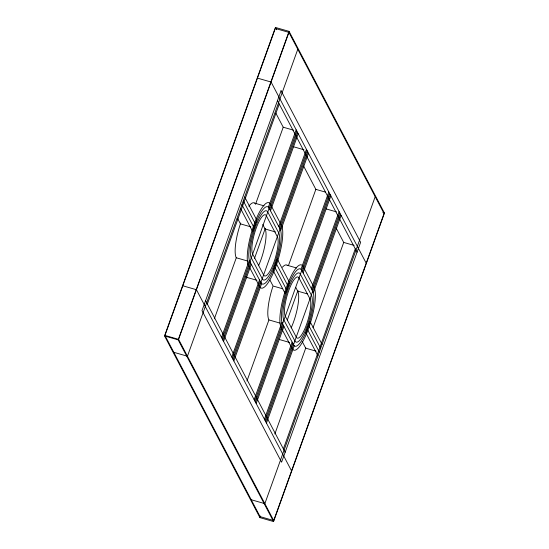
<?xml version="1.0" encoding="UTF-8"?>
<svg xmlns="http://www.w3.org/2000/svg" width="549" height="549" viewBox="0 0 549 549"><rect width="100%" height="100%" fill="white"/><g stroke="black" fill="none" stroke-linecap="round" stroke-linejoin="round"><path stroke-width="0.82" d="M164.542 335.94L275.433 27.45L289.062 31.368L384.458 213.06L273.567 521.55L259.938 517.632L164.542 335.94L178.178 339.858L273.567 521.55M164.954 335.439L275.296 28.473L288.925 32.391L384.046 213.561L273.704 520.527L260.075 516.609L164.954 335.439L178.59 339.351L273.704 520.527M178.178 339.858L289.062 31.368M178.59 339.351L288.925 32.391M297.784 49.259L187.442 356.226L173.813 352.307M207.344 304.057L279.249 104.022M214.35 318.825L236.29 257.776L247.517 261.001M255.505 204.317L283.222 127.21L293.646 130.202M221.522 337.498L249.239 260.391L261.55 283.84L233.833 360.947M296.172 129.818L268.454 206.925L280.765 230.374L308.483 153.267M222.208 338.802L296.858 131.122M222.887 340.099L250.605 262.992M269.82 209.533L297.537 132.419M223.567 341.389L251.284 264.282M270.499 210.823L298.217 133.716M254.4 258.675L265.304 228.35M231.788 357.049L259.505 279.942M278.72 226.483L306.438 149.376M232.467 358.346L260.185 281.239M279.4 227.773L307.117 150.666M233.147 359.643L307.797 151.97M246.975 380.972L268.921 319.923A29.351 7.343 -74 0 1 272.867 286.571M288.424 265.661L315.853 189.357L325.475 192.123M254.153 399.645L281.87 322.538L294.175 345.987L266.464 423.094M328.803 191.972L301.085 269.079L313.397 292.528L341.114 215.421M254.832 400.948L329.482 193.269M255.518 402.245L283.229 325.138M302.451 271.68L330.169 194.572M256.198 403.542L283.908 326.435M303.13 272.97L330.848 195.863M287.319 320.019L297.929 290.496M264.419 419.203L292.137 342.096M311.352 288.637L339.069 211.523M265.092 420.493L292.809 343.386M312.031 289.927L339.742 212.82M265.778 421.79L340.428 214.117M274.85 433.998L305.807 347.867M313.04 327.746L343.708 242.418L336.166 228.055M283.387 448.897L355.285 248.855M375.187 196.693L264.851 503.653L251.216 499.741M259.938 517.632L260.514 516.026M257.447 78.116L271.082 82.034L366.204 263.204M293.482 146.755L303.913 149.747M382.852 212.6L384.458 213.06M326.113 208.901L336.537 211.893M254.462 203.096L264.083 205.861M343.708 242.418L354.132 245.417M262.731 224.514L265.078 228.974L275.502 231.973M250.866 226.867L240.441 223.868L237.703 218.646M287.093 265.242L296.714 268.008M307.33 293.887L297.702 291.128L295.753 287.401M246.549 277.32L256.973 280.319M282.694 288.781L273.073 286.022L269.936 280.052M182.796 285.796L196.432 289.707L291.553 470.884M268.921 319.923L280.148 323.148M279.18 339.467L289.604 342.466M316.121 351.161L305.697 348.169L302.17 341.451M275.433 27.45L276.627 29.721M277.478 100.645L357.063 252.231M275.831 113.135L283.373 127.498M303.618 166.059L315.922 189.494M270.506 204.406L281.459 225.262M314.09 287.408L303.137 266.56A33.544 8.393 -74 0 0 286.674 286.667A33.544 8.393 -74 0 0 281.157 327.712L292.123 348.512A33.544 8.393 -74 0 0 308.586 328.398A33.544 8.393 -74 0 0 314.103 287.36M278.707 232.893L267.768 212.051A25.158 6.293 -74 0 0 255.422 227.135A25.158 6.293 -74 0 0 251.277 257.913M311.338 295.039L300.392 274.198A25.158 6.293 -74 0 0 288.047 289.282A25.158 6.293 -74 0 0 283.908 320.06L294.868 340.867A25.158 6.293 -74 0 0 307.214 325.783A25.158 6.293 -74 0 0 311.352 294.998M266.389 215.86L277.341 236.715M309.965 298.869L299.02 278.014A20.965 5.243 -74 0 0 288.733 290.579A20.965 5.243 -74 0 0 285.281 316.231M244.676 197.016L256.815 220.142L252.698 231.596L240.558 208.469M322.078 344.443L309.931 321.316L305.814 332.776L317.96 355.903M243.303 200.831L255.45 223.971M275.927 262.978L288.074 286.118M308.559 325.132L320.705 348.265M241.931 204.653L254.077 227.787M274.555 266.8L286.702 289.934M307.186 328.947L319.333 352.081M285.295 316.203L296.24 337.052M251.298 257.872L262.237 278.72M248.546 265.503L259.492 286.358M246.062 276.387L246.844 277.876M205.573 300.687L285.157 452.273M248.525 265.558A33.544 8.393 -74 0 1 254.043 224.514A33.544 8.393 -74 0 1 270.527 204.352M266.402 215.826A20.965 5.243 -74 0 0 256.102 228.432A20.965 5.243 -74 0 0 252.65 254.084L263.609 274.905A20.965 5.243 -74 0 0 273.903 262.333A20.965 5.243 -74 0 0 277.348 236.681M281.472 225.207A33.544 8.393 -74 0 1 275.955 266.251A33.544 8.393 -74 0 1 259.478 286.413M309.979 298.834A20.965 5.243 -74 0 1 306.534 324.486A20.965 5.243 -74 0 1 296.227 337.086M236.276 257.824A29.351 7.343 -74 0 1 240.723 222.983M248.841 206.239A29.351 7.343 -74 0 1 254.482 203.027M249.905 261.743A29.351 7.343 -74 0 1 254.736 225.824A29.351 7.343 -74 0 1 269.154 208.188M280.1 229.029A29.351 7.343 -74 0 1 275.269 264.941A29.351 7.343 -74 0 1 260.85 282.584M278.72 232.851A25.158 6.293 -74 0 1 274.582 263.637A25.158 6.293 -74 0 1 262.223 278.755M265.092 228.94A25.158 6.293 -74 0 1 258.538 265.702M282.412 267.233A29.351 7.343 -74 0 1 287.113 265.181M282.536 323.889A29.351 7.343 -74 0 1 287.36 287.978A29.351 7.343 -74 0 1 301.785 270.334M312.724 291.176A29.351 7.343 -74 0 1 307.9 327.087A29.351 7.343 -74 0 1 293.475 344.731M297.723 291.087A25.158 6.293 -74 0 1 291.169 327.849M281.047 90.715L202.005 310.617L281.589 462.196L360.631 242.301L281.047 90.715M277.307 259.162L273.182 270.623L285.329 293.749L289.447 282.296L277.307 259.162"/></g></svg>
